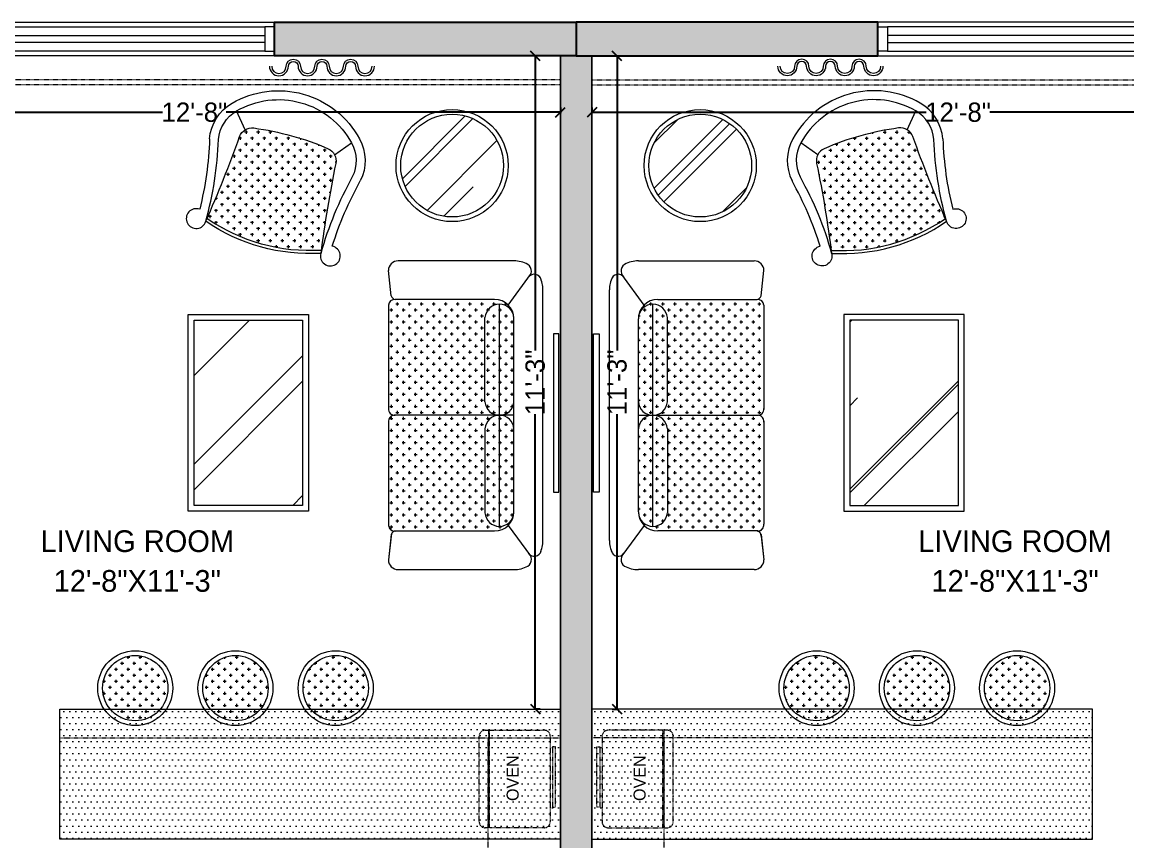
# Model space of a CAD drawing. Header units: inches. Extents: x 18646 to 39869, y 2287 to 7833.
# Drawn here: x 22294.9 to 22523.9, y 4379.1 to 4548.9 of the extents above; entities that cross this region are included whole.
import ezdxf

# ---------------------------------------------------------------- set-up
doc = ezdxf.new("R2010")
doc.units = ezdxf.units.IN
doc.header["$LTSCALE"] = 1.5
doc.header["$MEASUREMENT"] = 0
doc.header["$PDMODE"] = 3
doc.header["$PDSIZE"] = 4
doc.linetypes.add('HIDDEN', pattern=[0.375, 0.25, -0.125])
for name, color, linetype in [('A-WALL', 4, 'Continuous'), ('A-WALL-EXTR', 2, 'Continuous'), ('I-FNSH-DIMS', 7, 'Continuous'), ('I-FURN', 7, 'Continuous'), ('I-Furn Text', 7, 'Continuous'), ('I-GLAZ', 6, 'Continuous'), ('WALL', 4, 'Continuous')]:
    doc.layers.add(name, color=color, linetype=linetype)
doc.layers.add('I-DOOR', color=6, linetype='Continuous', lineweight=20)
doc.styles.add('1 by 8 new', font='GOTHIC.TTF', dxfattribs={"height": 4.5})
doc.styles.add('3 by 16', font='GOTHIC.TTF', dxfattribs={"height": 4})
doc.dimstyles.new('3 by 16', dxfattribs={"dimtxt": 4, "dimasz": 2, "dimexe": 0.18, "dimexo": 0.0625, "dimgap": 0.09, "dimtad": 0, "dimtoh": 1, "dimdec": 0, "dimzin": 0, "dimdsep": 46, "dimlunit": 4, "dimtxsty": '3 by 16', "dimblk": 'OBLIQUE', "dimcen": 0.09, "dimclrd": 256, "dimclrt": 256, "dimadec": 0, "dimazin": 0, "dimtfac": 1, "dimtdec": 0, "dimtofl": 0, "dimtmove": 0, "dimatfit": 3, "dimldrblk": 'OBLIQUE', "dimfxl": 1, "dimfxlon": 1, "dimtolj": 1, "dimtzin": 0, "dimlwd": -1, "dimarcsym": 0})
pattern_1 = [(0, (18048.5639, 3458.4602), (0.625, 1.25), [0, -1.25])]
pattern_2 = [(0, (2045.3332, 2193.4583), (1.25, 1.25), [0.625, -1.875]), (90, (2045.6457, 2193.1458), (-1.25, 1.25), [0.625, -1.875])]
pattern_3 = [(45, (21368.623, 34183.366), (21.213203, 56.568542), [375, -50, 125, -25]), (45, (21383.295, 34215.717), (-41.18897, 5.83363), [75, -8.25, 150, -18.75]), (45, (21362.435, 34207.231), (80.079843, 103.76792), [200, -35, 100, -25])]
pattern_4 = [(0, (19647.3858, 3470.4602), (1.25, 1.25), [0.625, -1.875]), (90, (19647.6983, 3470.1477), (-1.25, 1.25), [0.625, -1.875])]
pattern_5 = [(225, (17707.447, 36961.55), (-12.727922, -33.9411255), [225, -30, 75, -15]), (225, (17698.643, 36942.14), (24.713382, -3.500179), [45, -4.95, 90, -11.25]), (225, (17711.159, 36947.232), (-48.0479058, -62.260752), [120, -21, 60, -15])]

# ---------------------------------------------------------------- blocks, each defined once
blk = doc.blocks.new('_Oblique')
at = {"color": 0, "linetype": 'ByBlock', "lineweight": -2}
blk.add_line((-0.5, -0.5), (0.5, 0.5), dxfattribs=at)
blk = doc.blocks.new('*D125')
at = {"layer": 'Defpoints', "color": 0, "lineweight": 5, "transparency": 16777216}
for p in [(22254.73, 4533.87), (22406.48, 4533.87), (22406.48, 4530.17)]:
    blk.add_point(p, dxfattribs=at)
at = {"layer": 'I-FNSH-DIMS', "color": 0, "lineweight": -2, "transparency": 16777216}
for p, q in [((22254.73, 4531.17), (22254.73, 4529.99)), ((22406.48, 4531.17), (22406.48, 4529.99))]:
    blk.add_line(p, q, dxfattribs=at)
at = {"layer": 'I-FNSH-DIMS', "transparency": 16777216}
for p, q in [((22254.73, 4530.17), (22324.01, 4530.17)), ((22406.48, 4530.17), (22337.2, 4530.17))]:
    blk.add_line(p, q, dxfattribs=at)
at = {"layer": 'I-FNSH-DIMS', "transparency": 16777216, "xscale": 2, "yscale": 2, "zscale": 2, "rotation": 180}
blk.add_blockref('_Oblique', (22254.73, 4530.17), dxfattribs=at)
at = {"layer": 'I-FNSH-DIMS', "transparency": 16777216, "xscale": 2, "yscale": 2, "zscale": 2}
blk.add_blockref('_Oblique', (22406.48, 4530.17), dxfattribs=at)
at = {"layer": 'I-FNSH-DIMS', "lineweight": 5, "transparency": 16777216, "insert": (22330.61, 4530.17), "char_height": 4, "attachment_point": 5, "style": '3 by 16'}
blk.add_mtext('\\A1;12\'-8"', dxfattribs=at)
blk = doc.blocks.new('*D126')
at = {"layer": 'Defpoints', "color": 0, "lineweight": 5, "transparency": 16777216}
for p in [(22406.48, 4541.87), (22401.25, 4406.46), (22406.48, 4406.46)]:
    blk.add_point(p, dxfattribs=at)
at = {"layer": 'I-FNSH-DIMS', "color": 0, "lineweight": -2, "transparency": 16777216}
for p, q in [((22402.25, 4541.87), (22401.07, 4541.87)), ((22402.25, 4406.46), (22401.07, 4406.46))]:
    blk.add_line(p, q, dxfattribs=at)
at = {"layer": 'I-FNSH-DIMS', "transparency": 16777216}
for p, q in [((22401.25, 4541.87), (22401.25, 4480.76)), ((22401.25, 4406.46), (22401.25, 4467.57))]:
    blk.add_line(p, q, dxfattribs=at)
at = {"layer": 'I-FNSH-DIMS', "transparency": 16777216, "xscale": 2, "yscale": 2, "zscale": 2}
for p, rotation in [((22401.25, 4541.87), 90), ((22401.25, 4406.46), 270)]:
    blk.add_blockref('_Oblique', p, dxfattribs=dict(at, rotation=rotation))
at = {"layer": 'I-FNSH-DIMS', "lineweight": 5, "transparency": 16777216, "insert": (22401.25, 4474.17), "char_height": 4, "attachment_point": 5, "rotation": 90, "style": '3 by 16'}
blk.add_mtext('\\A1;11\'-3"', dxfattribs=at)
blk = doc.blocks.new('GDHHHJ')
at = {"layer": 'I-DOOR', "lineweight": 5}
h = blk.add_hatch(dxfattribs=at)
h.set_pattern_fill('CROSS', color=8, scale=5)
h.set_pattern_definition([(0, (-31775.115, -4860.0791), (1.25, 1.25), [0.625, -1.875]), (90, (-31774.8025, -4860.3916), (-1.25, 1.25), [0.625, -1.875])])
h.paths.add_polyline_path([(0.17, 10.79, 0.355559), (-1.61, 7.85, 0.033), (0, 0, 0.03652), (2.7, -7.59, 0.351603), (5.73, -9.14, -0.018537), (23.76, -6.12, 0.16826), (17.16, 17.54, -0.018537)])
at = {"layer": 'I-DOOR', "color": 8, "lineweight": 5}
blk.add_arc((-13.71, -3.82), 37.54, 356.4872, 34.6917, dxfattribs=at)
at = {"layer": 'I-FURN', "lineweight": 5}
for p, q in [((-1.24, 9.64), (-5.15, 11.41)), ((3.93, -8.89), (1.5, -12.43))]:
    blk.add_line(p, q, dxfattribs=at)
for points in [[(0.65, 17.02, 0.052088), (15.25, 19.06, -2.568097), (17.73, 17.8, -0.059207), (0.8, 15.17, 0.24532), (-5.15, 11.41, 0.421605), (1.5, -12.43, 0.24532), (8.54, -12.57, -0.059207), (24.38, -6.04, -2.568097), (22.91, -8.41, 0.052088), (9.37, -14.23)], [(17.73, 17.8, -0.019176), (0.17, 10.79, 0.355559), (-1.61, 7.85, 0.033), (0, 0, 0.036347), (2.68, -7.56, 0.355559), (5.73, -9.14, -0.019176), (24.38, -6.04)]]:
    blk.add_lwpolyline(points, format="xyb", dxfattribs=at)
for centre, radius, start, end in [((1.43, 7.59), 9.46, 94.7341, 149.8684), ((-13.71, -3.82), 38.16, 356.6648, 34.5141), ((9.8, 2.73), 19.14, 149.8684, 241.3105), ((5.15, -5.76), 9.46, 241.3105, 296.4448)]:
    blk.add_arc(centre, radius, start, end, dxfattribs=at)
blk = doc.blocks.new('*D137')
at = {"layer": 'Defpoints', "color": 0, "lineweight": 5, "transparency": 16777216}
for p in [(22412.98, 4533.87), (22564.73, 4533.87), (22412.98, 4530.17)]:
    blk.add_point(p, dxfattribs=at)
at = {"layer": 'I-FNSH-DIMS', "color": 0, "lineweight": -2, "transparency": 16777216}
for p, q in [((22412.98, 4531.17), (22412.98, 4529.99)), ((22564.73, 4531.17), (22564.73, 4529.99))]:
    blk.add_line(p, q, dxfattribs=at)
at = {"layer": 'I-FNSH-DIMS', "transparency": 16777216}
for p, q in [((22412.98, 4530.17), (22482.26, 4530.17)), ((22564.73, 4530.17), (22495.45, 4530.17))]:
    blk.add_line(p, q, dxfattribs=at)
at = {"layer": 'I-FNSH-DIMS', "transparency": 16777216, "xscale": 2, "yscale": 2, "zscale": 2, "rotation": 180}
blk.add_blockref('_Oblique', (22412.98, 4530.17), dxfattribs=at)
at = {"layer": 'I-FNSH-DIMS', "transparency": 16777216, "xscale": 2, "yscale": 2, "zscale": 2}
blk.add_blockref('_Oblique', (22564.73, 4530.17), dxfattribs=at)
at = {"layer": 'I-FNSH-DIMS', "lineweight": 5, "transparency": 16777216, "insert": (22488.86, 4530.17), "char_height": 4, "attachment_point": 5, "style": '3 by 16'}
blk.add_mtext('\\A1;12\'-8"', dxfattribs=at)
blk = doc.blocks.new('*D138')
at = {"layer": 'Defpoints', "color": 0, "lineweight": 5, "transparency": 16777216}
for p in [(22412.98, 4541.87), (22412.98, 4406.46), (22418.21, 4406.46)]:
    blk.add_point(p, dxfattribs=at)
at = {"layer": 'I-FNSH-DIMS', "color": 0, "lineweight": -2, "transparency": 16777216}
for p, q in [((22417.21, 4541.87), (22418.39, 4541.87)), ((22417.21, 4406.46), (22418.39, 4406.46))]:
    blk.add_line(p, q, dxfattribs=at)
at = {"layer": 'I-FNSH-DIMS', "transparency": 16777216}
for p, q in [((22418.21, 4541.87), (22418.21, 4480.76)), ((22418.21, 4406.46), (22418.21, 4467.57))]:
    blk.add_line(p, q, dxfattribs=at)
at = {"layer": 'I-FNSH-DIMS', "transparency": 16777216, "xscale": 2, "yscale": 2, "zscale": 2}
for p, rotation in [((22418.21, 4541.87), 90), ((22418.21, 4406.46), 270)]:
    blk.add_blockref('_Oblique', p, dxfattribs=dict(at, rotation=rotation))
at = {"layer": 'I-FNSH-DIMS', "lineweight": 5, "transparency": 16777216, "insert": (22418.21, 4474.17), "char_height": 4, "attachment_point": 5, "rotation": 90, "style": '3 by 16'}
blk.add_mtext('\\A1;11\'-3"', dxfattribs=at)

msp = doc.modelspace()

# ---------------------------------------------------------------- hatches: boundary and pattern name
at = {"layer": 'A-WALL', "lineweight": 5, "transparency": 33554636}
h = msp.add_hatch(color=8, dxfattribs=at)
h.dxf.hatch_style = 1
h.paths.add_polyline_path([(22409.73, 4548.87), (22409.73, 4541.87), (22347.22, 4541.87), (22347.22, 4548.87)])
h = msp.add_hatch(color=8, dxfattribs=at)
h.dxf.hatch_style = 1
h.paths.add_polyline_path([(22409.73, 4548.87), (22409.73, 4541.87), (22472.24, 4541.87), (22472.24, 4548.87)])
h = msp.add_hatch(color=8, dxfattribs=at)
h.dxf.hatch_style = 1
h.paths.add_polyline_path([(22406.48, 4541.87), (22412.98, 4541.87), (22412.98, 4307.46), (22406.48, 4307.46)])
h = msp.add_hatch(color=8, dxfattribs=at)
h.dxf.hatch_style = 1
h.paths.add_polyline_path([(22412.98, 4541.87), (22406.48, 4541.87), (22406.48, 4307.46), (22412.98, 4307.46)])
at = {"layer": 'I-DOOR', "lineweight": 5, "transparency": 33554636}
h = msp.add_hatch(dxfattribs=at)
h.set_pattern_fill('CROSS', color=8, scale=5)
h.set_pattern_definition(pattern_4)
h.paths.add_polyline_path([(22390.83, 4487.6, -0.888741), (22396.8, 4487.89, 0.376275), (22392.83, 4491.37), (22372.24, 4491.37, 0.412553), (22370.83, 4490.18), (22370.83, 4468.55, 0.365744), (22372.03, 4467.37), (22393.83, 4467.37, -0.394163), (22390.83, 4470.17)])
h.paths.add_polyline_path([(22393.83, 4490.4, 0.394163), (22390.83, 4487.6), (22390.83, 4470.17, 0.394163), (22393.83, 4467.37)], flags=17)
h.paths.add_polyline_path([(22396.83, 4487.37, 0.032823), (22396.8, 4487.89, 0.36627), (22393.83, 4490.4), (22393.83, 4467.37, 0.394163), (22396.83, 4470.17)])
h.paths.add_polyline_path([(22396.83, 4464.57, 0.394163), (22393.83, 4467.37), (22393.83, 4444.33, 0.36627), (22396.8, 4446.84, 0.032823), (22396.83, 4447.37)])
h.paths.add_polyline_path([(22393.83, 4467.37, 0.394163), (22390.83, 4464.57), (22390.83, 4447.13, 0.394163), (22393.83, 4444.33)], flags=17)
h.paths.add_polyline_path([(22390.83, 4464.57, -0.394163), (22393.83, 4467.37), (22372.24, 4467.37, -0.040671), (22372.03, 4467.37, 0.365744), (22370.83, 4466.18), (22370.83, 4444.78, 0.415876), (22372.03, 4443.37), (22392.83, 4443.37, 0.376275), (22396.8, 4446.84, -0.888741), (22390.83, 4447.13)])
h = msp.add_hatch(dxfattribs=at)
h.set_pattern_fill('CROSS', color=8, scale=5)
h.set_pattern_definition(pattern_4)
h.paths.add_polyline_path([(22428.63, 4487.6, 0.888741), (22422.67, 4487.89, -0.376275), (22426.63, 4491.37), (22447.23, 4491.37, -0.412553), (22448.63, 4490.18), (22448.63, 4468.55, -0.365744), (22447.44, 4467.37), (22425.63, 4467.37, 0.394163), (22428.63, 4470.17)])
h.paths.add_polyline_path([(22425.63, 4490.4, -0.394163), (22428.63, 4487.6), (22428.63, 4470.17, -0.394163), (22425.63, 4467.37)], flags=17)
h.paths.add_polyline_path([(22422.63, 4487.37, -0.032823), (22422.67, 4487.89, -0.36627), (22425.63, 4490.4), (22425.63, 4467.37, -0.394163), (22422.63, 4470.17)])
h.paths.add_polyline_path([(22422.63, 4464.57, -0.394163), (22425.63, 4467.37), (22425.63, 4444.33, -0.36627), (22422.67, 4446.84, -0.032823), (22422.63, 4447.37)])
h.paths.add_polyline_path([(22425.63, 4467.37, -0.394163), (22428.63, 4464.57), (22428.63, 4447.13, -0.394163), (22425.63, 4444.33)], flags=17)
h.paths.add_polyline_path([(22428.63, 4464.57, 0.394163), (22425.63, 4467.37), (22447.23, 4467.37, 0.040671), (22447.44, 4467.37, -0.365744), (22448.63, 4466.18), (22448.63, 4444.78, -0.415876), (22447.44, 4443.37), (22426.63, 4443.37, -0.376275), (22422.67, 4446.84, 0.888741), (22428.63, 4447.13)])
h = msp.add_hatch(dxfattribs=at)
h.set_pattern_fill('CROSS', color=8, scale=5)
h.set_pattern_definition(pattern_2)
edge = h.paths.add_edge_path()
edge.add_arc((22318.36, 4410.79), 6.77, 0, 360)
h = msp.add_hatch(dxfattribs=at)
h.set_pattern_fill('CROSS', color=8, scale=5)
h.set_pattern_definition(pattern_2)
edge = h.paths.add_edge_path()
edge.add_arc((22339.13, 4410.79), 6.77, 0, 360)
h = msp.add_hatch(dxfattribs=at)
h.set_pattern_fill('CROSS', color=8, scale=5)
h.set_pattern_definition(pattern_2)
edge = h.paths.add_edge_path()
edge.add_arc((22359.9, 4410.79), 6.77, 0, 360)
h = msp.add_hatch(dxfattribs=at)
h.set_pattern_fill('CROSS', color=8, scale=5)
h.set_pattern_definition(pattern_2)
edge = h.paths.add_edge_path()
edge.add_arc((22459.56, 4410.79), 6.77, 0, 360)
h = msp.add_hatch(dxfattribs=at)
h.set_pattern_fill('CROSS', color=8, scale=5)
h.set_pattern_definition(pattern_2)
edge = h.paths.add_edge_path()
edge.add_arc((22480.34, 4410.79), 6.77, 0, 360)
h = msp.add_hatch(dxfattribs=at)
h.set_pattern_fill('CROSS', color=8, scale=5)
h.set_pattern_definition(pattern_2)
edge = h.paths.add_edge_path()
edge.add_arc((22501.11, 4410.79), 6.77, 0, 360)
at = {"layer": 'I-FURN', "lineweight": 5, "transparency": 33554636}
h = msp.add_hatch(dxfattribs=at)
h.set_pattern_fill('AR-RROOF', color=252, scale=15, angle=-135, style=0)
h.set_pattern_definition(pattern_5)
edge = h.paths.add_edge_path()
edge.add_arc((22384.02, 4519.12), 10.65, 0, 360)
h = msp.add_hatch(dxfattribs=at)
h.set_pattern_fill('AR-RROOF', color=252, scale=15, angle=-135, style=0)
h.set_pattern_definition(pattern_5)
edge = h.paths.add_edge_path()
edge.add_arc((22435.44, 4519.12), 10.65, 0, 360)
h = msp.add_hatch(dxfattribs=at)
h.set_pattern_fill('AR-RROOF', color=252, scale=25, angle=45, style=0)
h.set_pattern_definition(pattern_3)
h.paths.add_polyline_path([(22330.54, 4448.67), (22330.54, 4487.07), (22353.05, 4487.07), (22353.05, 4448.67)])
h = msp.add_hatch(dxfattribs=at)
h.set_pattern_fill('AR-RROOF', color=252, scale=25, angle=45, style=0)
h.set_pattern_definition(pattern_3)
h.paths.add_polyline_path([(22488.93, 4448.67), (22488.93, 4487.07), (22466.42, 4487.07), (22466.42, 4448.67)])
h = msp.add_hatch(dxfattribs=at)
h.set_pattern_fill('DOTS', color=252, scale=20, double=1)
h.set_pattern_definition(pattern_1)
h.paths.add_polyline_path([(22406.48, 4379.46), (22382.48, 4379.46), (22302.73, 4379.46), (22302.73, 4406.46), (22406.48, 4406.46)])
h = msp.add_hatch(dxfattribs=at)
h.set_pattern_fill('DOTS', color=252, scale=20, double=1)
h.set_pattern_definition(pattern_1)
h.paths.add_polyline_path([(22412.98, 4379.46), (22436.98, 4379.46), (22516.73, 4379.46), (22516.73, 4406.46), (22412.98, 4406.46)])

# ---------------------------------------------------------------- linework, layer by layer
at = {"layer": 'A-WALL', "lineweight": 5, "transparency": 33554636}
for points in [[(22406.48, 4541.87), (22412.98, 4541.87), (22412.98, 4307.46), (22406.48, 4307.46)], [(22412.98, 4541.87), (22406.48, 4541.87), (22406.48, 4307.46), (22412.98, 4307.46)]]:
    msp.add_lwpolyline(points, close=True, dxfattribs=at)
at = {"layer": 'A-WALL-EXTR', "color": 8, "linetype": 'HIDDEN', "lineweight": 5, "ltscale": 0.1, "transparency": 33554636}
for p, q in [((22406.48, 4536.87), (22254.73, 4536.87)), ((22406.48, 4535.87), (22254.73, 4535.87)), ((22412.98, 4536.87), (22564.73, 4536.87)), ((22412.98, 4535.87), (22564.73, 4535.87)), ((22302.73, 4400.46), (22406.48, 4400.46)), ((22516.73, 4400.46), (22412.98, 4400.46))]:
    msp.add_line(p, q, dxfattribs=at)
for points in [[(22302.73, 4307.46), (22302.73, 4322.46), (22391.48, 4322.46), (22391.48, 4400.46)], [(22516.73, 4307.46), (22516.73, 4322.46), (22427.98, 4322.46), (22427.98, 4400.46)]]:
    msp.add_lwpolyline(points, dxfattribs=at)
for points in [[(22391.53, 4381.86), (22390.84, 4381.86, -0.414214), (22389.64, 4383.05), (22389.64, 4400.85, -0.414214), (22390.84, 4402.05), (22391.53, 4402.05)], [(22403.15, 4381.86), (22391.8, 4381.86), (22391.8, 4402.05), (22403.15, 4402.05, -0.414214), (22404.35, 4400.85), (22404.35, 4383.05, -0.414214)], [(22416.32, 4381.86), (22427.66, 4381.86), (22427.66, 4402.05), (22416.32, 4402.05, 0.414214), (22415.12, 4400.85), (22415.12, 4383.05, 0.414214)], [(22427.93, 4381.86), (22428.63, 4381.86, 0.414214), (22429.83, 4383.05), (22429.83, 4400.85, 0.414214), (22428.63, 4402.05), (22427.93, 4402.05)]]:
    msp.add_lwpolyline(points, format="xyb", close=True, dxfattribs=at)
for points in [[(22404.83, 4386.11), (22405.47, 4386.11), (22405.47, 4398.65), (22404.83, 4398.65)], [(22414.64, 4386.11), (22413.99, 4386.11), (22413.99, 4398.65), (22414.64, 4398.65)]]:
    msp.add_lwpolyline(points, close=True, dxfattribs=at)
at = {"layer": 'I-DOOR', "color": 8, "lineweight": 5, "transparency": 33554636}
for centre in [(22318.36, 4410.79), (22339.13, 4410.79), (22359.9, 4410.79), (22459.56, 4410.79), (22480.34, 4410.79), (22501.11, 4410.79)]:
    msp.add_circle(centre, 6.77, dxfattribs=at)
at = {"layer": 'I-FURN', "lineweight": 5, "transparency": 33554636}
for p, q in [((22396.83, 4499.37), (22372.83, 4499.37)), ((22422.63, 4499.37), (22446.63, 4499.37)), ((22371.42, 4492.11), (22370.83, 4497.37)), ((22448.04, 4492.11), (22448.63, 4497.37)), ((22395.66, 4490.19), (22400.28, 4496.52)), ((22423.8, 4490.19), (22419.19, 4496.52)), ((22402.83, 4441.37), (22402.83, 4493.37)), ((22402.83, 4441.37), (22402.83, 4493.37)), ((22416.63, 4441.37), (22416.63, 4493.37)), ((22416.63, 4441.37), (22416.63, 4493.37)), ((22370.83, 4490.18), (22370.83, 4468.55)), ((22392.83, 4491.37), (22372.24, 4491.37)), ((22393.83, 4444.33), (22393.83, 4490.4)), ((22425.63, 4444.33), (22425.63, 4490.4)), ((22426.63, 4491.37), (22447.23, 4491.37)), ((22448.63, 4490.18), (22448.63, 4468.55)), ((22390.83, 4470.17), (22390.83, 4487.6)), ((22428.63, 4470.17), (22428.63, 4487.6)), ((22396.83, 4447.37), (22396.83, 4487.37)), ((22422.63, 4447.37), (22422.63, 4487.37)), ((22396.83, 4467.37), (22372.03, 4467.37)), ((22422.63, 4467.37), (22447.44, 4467.37)), ((22370.83, 4466.18), (22370.83, 4444.78)), ((22390.83, 4464.57), (22390.83, 4447.13)), ((22428.63, 4464.57), (22428.63, 4447.13)), ((22448.63, 4466.18), (22448.63, 4444.78)), ((22395.66, 4444.54), (22400.28, 4438.22)), ((22423.8, 4444.54), (22419.19, 4438.22)), ((22371.42, 4442.62), (22370.83, 4437.37)), ((22371.39, 4442.32), (22370.83, 4437.37)), ((22372.03, 4443.37), (22392.83, 4443.37)), ((22447.44, 4443.37), (22426.63, 4443.37)), ((22448.04, 4442.62), (22448.63, 4437.37)), ((22448.08, 4442.32), (22448.63, 4437.37)), ((22372.83, 4435.37), (22396.83, 4435.37)), ((22446.63, 4435.37), (22422.63, 4435.37))]:
    msp.add_line(p, q, dxfattribs=at)
for points in [[(22346.16, 4539.71, 1), (22350.09, 4539.71, -1), (22352.11, 4539.71, 1), (22356.04, 4539.71, -1), (22358.06, 4539.71, 1), (22361.99, 4539.71, -1), (22364, 4539.71, 1), (22367.93, 4539.71, 1)], [(22346.64, 4539.71, 1), (22349.62, 4539.71, -1), (22352.59, 4539.71, 1), (22355.56, 4539.71, -1), (22358.53, 4539.71, 1), (22361.51, 4539.71, -1), (22364.48, 4539.71, 1), (22367.45, 4539.71)], [(22473.3, 4539.71, -1), (22469.37, 4539.71, 1), (22467.36, 4539.71, -1), (22463.43, 4539.71, 1), (22461.41, 4539.71, -1), (22457.48, 4539.71, 1), (22455.46, 4539.71, -1), (22451.53, 4539.71, -1)], [(22472.82, 4539.71, -1), (22469.85, 4539.71, 1), (22466.88, 4539.71, -1), (22463.9, 4539.71, 1), (22460.93, 4539.71, -1), (22457.96, 4539.71, 1), (22454.99, 4539.71, -1), (22452.01, 4539.71)]]:
    msp.add_lwpolyline(points, format="xyb", dxfattribs=at)
for points in [[(22329.34, 4447.47), (22329.34, 4488.27), (22354.25, 4488.27), (22354.25, 4447.47)], [(22490.13, 4447.47), (22490.13, 4488.27), (22465.22, 4488.27), (22465.22, 4447.47)], [(22406.48, 4379.46), (22406.48, 4379.46), (22382.48, 4379.46), (22382.48, 4379.46), (22302.73, 4379.46), (22302.73, 4406.46), (22406.48, 4406.46)], [(22412.98, 4379.46), (22412.98, 4379.46), (22436.98, 4379.46), (22436.98, 4379.46), (22516.73, 4379.46), (22516.73, 4406.46), (22412.98, 4406.46)]]:
    msp.add_lwpolyline(points, close=True, dxfattribs=at)
at = {"layer": 'I-FURN', "color": 252, "lineweight": 5, "transparency": 33554636}
for points in [[(22330.54, 4448.67), (22330.54, 4487.07), (22353.05, 4487.07), (22353.05, 4448.67)], [(22488.93, 4448.67), (22488.93, 4487.07), (22466.42, 4487.07), (22466.42, 4448.67)]]:
    msp.add_lwpolyline(points, close=True, dxfattribs=at)
at = {"layer": 'I-FURN', "lineweight": 5, "transparency": 33554636, "elevation": 0}
for points in [[(22405, 4484.25), (22405, 4451.43), (22406.13, 4451.43), (22406.13, 4484.25)], [(22414.47, 4484.25), (22414.47, 4451.43), (22413.33, 4451.43), (22413.33, 4484.25)]]:
    msp.add_lwpolyline(points, close=True, dxfattribs=at)
at = {"layer": 'I-FURN', "lineweight": 5, "transparency": 33554636}
for centre, radius in [((22384.02, 4519.12), 11.62), ((22435.44, 4519.12), 11.62), ((22318.36, 4410.79), 7.77), ((22339.13, 4410.79), 7.77), ((22359.9, 4410.79), 7.77), ((22459.56, 4410.79), 7.77), ((22480.34, 4410.79), 7.77), ((22501.11, 4410.79), 7.77)]:
    msp.add_circle(centre, radius, dxfattribs=at)
at = {"layer": 'I-FURN', "color": 252, "lineweight": 5, "transparency": 33554636}
for centre in [(22384.02, 4519.12), (22435.44, 4519.12)]:
    msp.add_circle(centre, 10.65, dxfattribs=at)
at = {"layer": 'I-FURN', "lineweight": 5, "transparency": 33554636}
for centre, radius, start, end in [((22372.83, 4497.37), 2, 90, 180), ((22396.83, 4493.37), 6, 61.3476, 90), ((22422.63, 4493.37), 6, 90, 118.6524), ((22446.63, 4497.37), 2, 0, 90), ((22398.79, 4497.25), 1.66, 313.9801, 70.2974), ((22401.06, 4495.17), 1.43, 12.213, 146.1098), ((22401.06, 4495.17), 1.43, 12.213, 146.1098), ((22401.06, 4495.17), 1.43, 12.213, 146.1098), ((22418.41, 4495.17), 1.43, 33.8902, 167.787), ((22418.41, 4495.17), 1.43, 33.8902, 167.787), ((22418.41, 4495.17), 1.43, 33.8902, 167.787), ((22420.68, 4497.25), 1.66, 109.7026, 226.0199), ((22396.83, 4493.37), 6, 0, 25.6936), ((22422.63, 4493.37), 6, 154.3064, 180), ((22372.41, 4492.38), 1.02, 194.8628, 260.2174), ((22447.05, 4492.38), 1.02, 279.7826, 345.1372), ((22372.13, 4490.06), 1.31, 85.342, 175.0169), ((22393.83, 4487.39), 3.01, 3.9499, 176.0501), ((22392.83, 4487.37), 4, 0, 90), ((22426.63, 4487.37), 4, 90, 180), ((22425.63, 4487.39), 3.01, 3.9499, 176.0501), ((22447.33, 4490.06), 1.31, 4.9831, 94.658), ((22393.83, 4470.37), 3.01, 183.9499, 356.0501), ((22425.63, 4470.37), 3.01, 183.9499, 356.0501), ((22372.13, 4468.67), 1.31, 175.0169, 274.658), ((22372.13, 4466.06), 1.31, 94.658, 184.9831), ((22393.83, 4464.36), 3.01, 3.9499, 176.0501), ((22425.63, 4464.36), 3.01, 3.9499, 176.0501), ((22447.33, 4468.67), 1.31, 265.342, 4.9831), ((22447.33, 4466.06), 1.31, 355.0169, 85.342), ((22393.83, 4447.34), 3.01, 183.9499, 356.0501), ((22392.83, 4447.37), 4, 270, 0), ((22426.63, 4447.37), 4, 180, 270), ((22425.63, 4447.34), 3.01, 183.9499, 356.0501), ((22372.13, 4444.67), 1.31, 175.0169, 265.342), ((22372.13, 4444.67), 1.31, 184.9831, 274.658), ((22447.33, 4444.67), 1.31, 265.342, 355.0169), ((22447.33, 4444.67), 1.31, 274.658, 4.9831), ((22372.41, 4442.36), 1.02, 99.7826, 182.036), ((22372.41, 4442.36), 1.02, 99.7826, 165.1372), ((22447.05, 4442.36), 1.02, 357.964, 80.2174), ((22447.05, 4442.36), 1.02, 14.8628, 80.2174), ((22396.83, 4441.37), 6, 334.3064, 0), ((22422.63, 4441.37), 6, 180, 205.6936), ((22372.83, 4437.37), 2, 180, 270), ((22372.83, 4437.37), 2, 180, 270), ((22398.79, 4437.48), 1.66, 289.7026, 46.0199), ((22401.06, 4439.56), 1.43, 213.8902, 347.787), ((22401.06, 4439.56), 1.43, 213.8902, 347.787), ((22401.06, 4439.56), 1.43, 213.8902, 347.787), ((22418.41, 4439.56), 1.43, 192.213, 326.1098), ((22418.41, 4439.56), 1.43, 192.213, 326.1098), ((22418.41, 4439.56), 1.43, 192.213, 326.1098), ((22420.68, 4437.48), 1.66, 133.9801, 250.2974), ((22446.63, 4437.37), 2, 270, 0), ((22446.63, 4437.37), 2, 270, 0), ((22396.83, 4441.37), 6, 270, 298.6524), ((22422.63, 4441.37), 6, 241.3476, 270)]:
    msp.add_arc(centre, radius, start, end, dxfattribs=at)
at = {"layer": 'I-GLAZ', "color": 6, "lineweight": 5, "ltscale": 0.05, "transparency": 33554636}
for points in [[(22347.22, 4548.87), (22347.22, 4541.87), (22275.22, 4541.87), (22275.22, 4548.87)], [(22277.22, 4542.87), (22277.22, 4547.87), (22345.22, 4547.87), (22345.22, 4542.87)], [(22347.22, 4542.87), (22347.22, 4547.87), (22345.22, 4547.87), (22345.22, 4542.87)], [(22472.24, 4548.87), (22472.24, 4541.87), (22544.24, 4541.87), (22544.24, 4548.87)], [(22472.24, 4542.87), (22472.24, 4547.87), (22474.24, 4547.87), (22474.24, 4542.87)], [(22542.24, 4542.87), (22542.24, 4547.87), (22474.24, 4547.87), (22474.24, 4542.87)], [(22345.22, 4544.62), (22277.22, 4544.62), (22277.22, 4546.12), (22345.22, 4546.12)], [(22474.24, 4544.62), (22542.24, 4544.62), (22542.24, 4546.12), (22474.24, 4546.12)]]:
    msp.add_lwpolyline(points, close=True, dxfattribs=at)
at = {"layer": 'WALL', "ltscale": 0.1, "transparency": 33554636}
for points in [[(22409.73, 4548.87), (22409.73, 4541.87), (22347.22, 4541.87), (22347.22, 4548.87)], [(22409.73, 4548.87), (22409.73, 4541.87), (22472.24, 4541.87), (22472.24, 4548.87)]]:
    msp.add_lwpolyline(points, close=True, dxfattribs=at)

# ---------------------------------------------------------------- block references
at = {"layer": 'I-FURN', "lineweight": 5, "transparency": 33554636, "xscale": -1, "rotation": 90}
msp.add_blockref('GDHHHJ', (22350.77, 4525.31), dxfattribs=at)
at = {"layer": 'I-FURN', "lineweight": 5, "transparency": 33554636, "rotation": 270}
msp.add_blockref('GDHHHJ', (22468.7, 4525.31), dxfattribs=at)

# ---------------------------------------------------------------- texts
at = {"layer": 'I-FURN', "lineweight": 5, "transparency": 33554636, "char_height": 2.5, "width": 15.3889, "rotation": 90, "style": '1 by 8 new'}
for insert, attachment_point in [((22397.85, 4392.13), 8), ((22421.62, 4392.13), 2)]:
    msp.add_mtext('OVEN', dxfattribs=dict(at, insert=insert, attachment_point=attachment_point))
at = {"layer": 'I-Furn Text', "lineweight": 5, "transparency": 33554636, "char_height": 4.5, "width": 50.4719, "attachment_point": 2, "style": '1 by 8 new'}
for s, insert in [('LIVING ROOM', (22318.78, 4443.51)), ('LIVING ROOM', (22500.68, 4443.51)), ('12\'-8"X11\'-3"', (22318.78, 4435.27)), ('12\'-8"X11\'-3"', (22500.68, 4435.27))]:
    msp.add_mtext(s, dxfattribs=dict(at, insert=insert))

# ---------------------------------------------------------------- dimensions: what is measured, and where the dimension line sits
at = {"layer": 'I-FNSH-DIMS', "lineweight": 5, "transparency": 33554636}
for base, p1, p2, angle, picture, middle in [((22401.25, 4406.46), (22406.48, 4541.87), (22406.48, 4406.46), 90, '*D126', (22401.25, 4474.17)), ((22418.21, 4406.46), (22412.98, 4541.87), (22412.98, 4406.46), 90, '*D138', (22418.21, 4474.17)), ((22412.98, 4530.17), (22564.73, 4533.87), (22412.98, 4533.87), 180, '*D137', (22488.86, 4530.17))]:
    dim = msp.add_linear_dim(base=base, p1=p1, p2=p2, angle=angle, dimstyle='3 by 16', dxfattribs=at)
    dim.commit()
    dim.dimension.update_dxf_attribs({"geometry": picture, "text_midpoint": middle})
dim = msp.add_linear_dim(base=(22406.48, 4530.17), p1=(22254.73, 4533.87), p2=(22406.48, 4533.87), dimstyle='3 by 16', dxfattribs=at)
dim.commit()
dim.dimension.update_dxf_attribs({"geometry": '*D125', "text_midpoint": (22330.61, 4530.17)})

doc.saveas('drawing.dxf')
